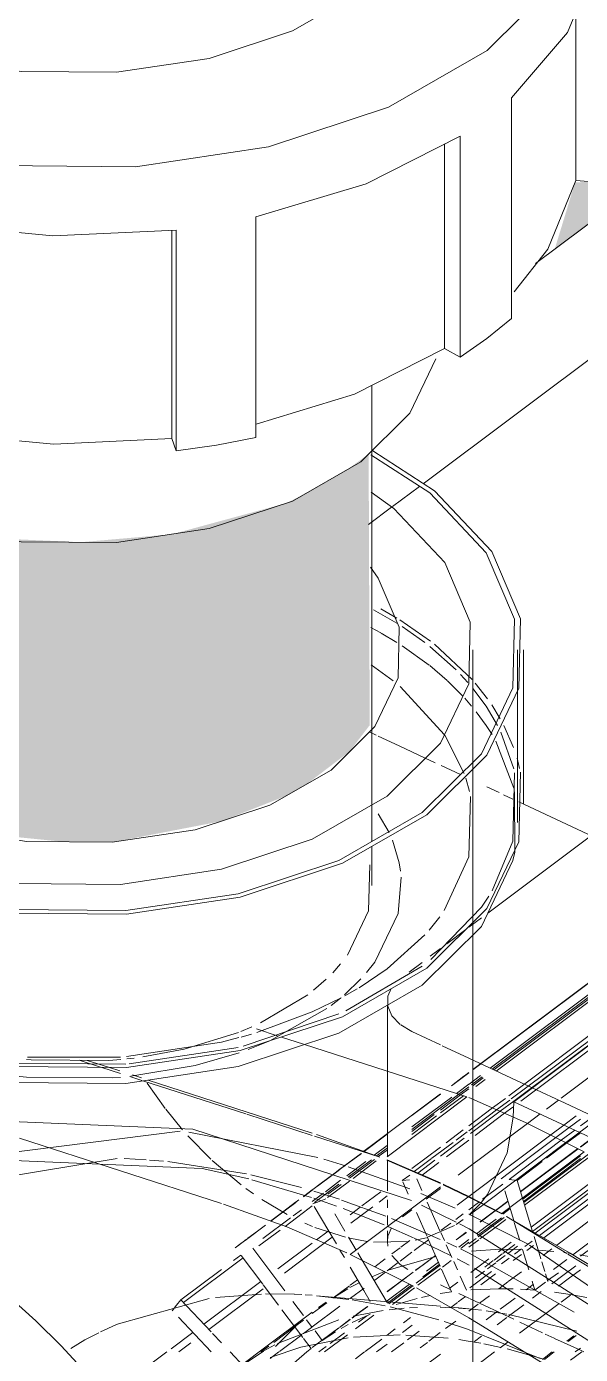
# Model space of a CAD drawing. Header units: metres. Extents: x 147 to 427, y -16 to 162.
# Drawn here: x 407.5908 to 407.6373, y -10.0002 to -9.8887 of the extents above; entities that cross this region are included whole.
import ezdxf

# ---------------------------------------------------------------- set-up
doc = ezdxf.new("R2010")
doc.units = ezdxf.units.M
doc.layers.add('A-FLOR-PATT', color=7, linetype='Continuous', lineweight=9, true_color=0x007f00)
doc.layers.add('P-PIPE', color=7, linetype='Continuous', lineweight=5)
doc.layers.add('P-SANR-FIXT', color=7, linetype='Continuous', lineweight=5)

# ---------------------------------------------------------------- blocks, each defined once
blk = doc.blocks.new('Bomba Jacuzzi1 - 15B-T 1_1_2CV TRIF_220_380V _1 1_2CV_-V294-CAIXA D')
at = {"layer": 'P-SANR-FIXT', "color": 4, "lineweight": 15, "true_color": 0x00ffff}
for p, q in [((177.04138, -9.90864), (177.04992, -9.90224)), ((177.03614, -10.02023), (177.03614, -9.94107)), ((177.03989, -9.95558), (177.03989, -9.94107)), ((177.04039, -9.95397), (177.04039, -9.94107)), ((177.08624, -9.97548), (177.03999, -9.95385)), ((177.03951, -9.98033), (177.03956, -9.97902)), ((177.03956, -9.97902), (177.08624, -10.00086)), ((177.04395, -9.98246), (177.04752, -9.97978)), ((177.03857, -9.98842), (177.04549, -9.98323)), ((177.03857, -9.98842), (177.03579, -9.98698)), ((177.03896, -9.98866), (177.04426, -9.99171)), ((177.04426, -9.99171), (177.09393, -10.02213)), ((177.03645, -9.99757), (177.03579, -9.99716)), ((177.08612, -10.02798), (177.03645, -9.99757))]:
    blk.add_line(p, q, dxfattribs=at)
at = {"layer": 'P-SANR-FIXT', "color": 131, "lineweight": 15, "true_color": 0x80ffff}
for p, q in [((177.03195, -9.92713), (177.04814, -9.915)), ((177.09075, -9.9354), (177.03612, -9.97633)), ((177.02945, -9.94369), (177.02759, -9.94234)), ((177.06464, -9.94276), (177.03738, -9.96319)), ((177.03375, -9.94822), (177.03004, -9.94417)), ((177.03956, -9.97902), (177.08578, -9.94438)), ((177.03214, -9.95018), (177.02995, -9.94915)), ((177.03984, -9.95018), (177.04006, -9.95103)), ((177.0395, -9.95715), (177.03964, -9.9514)), ((177.03964, -9.95301), (177.03965, -9.95806)), ((177.03776, -9.96131), (177.0395, -9.95715)), ((177.02547, -9.97139), (177.03187, -9.96764)), ((177.01684, -9.97436), (177.02489, -9.97165)), ((177.00726, -9.97585), (177.01641, -9.97446)), ((177.022, -9.97422), (177.03563, -9.97862)), ((176.9974, -9.9758), (177.00698, -9.97587)), ((177.03579, -9.97537), (177.0411, -9.97786)), ((177.00886, -9.9772), (177.02265, -9.98166)), ((177.03537, -9.97689), (177.03433, -9.97768)), ((177.02893, -9.98364), (177.03563, -9.97862)), ((177.04387, -9.97915), (177.08779, -9.9997)), ((177.039, -9.98332), (177.03951, -9.98033)), ((177.02301, -9.98177), (177.02831, -9.98368)), ((177.04402, -9.98249), (177.04516, -9.98164)), ((177.01502, -9.98757), (176.99805, -9.98208)), ((177.03703, -9.98765), (177.04395, -9.98246)), ((177.0334, -9.98584), (177.02893, -9.98389)), ((177.03984, -9.98563), (177.04196, -9.98404)), ((177.02583, -9.99185), (177.0334, -9.98617)), ((177.03579, -9.98698), (177.03364, -9.98595)), ((177.03984, -9.98563), (177.03917, -9.98555)), ((177.04115, -9.98992), (177.03984, -9.98563)), ((177.03579, -9.98703), (177.03857, -9.98845)), ((177.03881, -9.98652), (177.03957, -9.98901)), ((177.04402, -9.99176), (177.03896, -9.98866)), ((177.03115, -9.99452), (177.02583, -9.99185)), ((177.0937, -10.02221), (177.04412, -9.99182)), ((177.04511, -9.99188), (177.04648, -9.99212)), ((177.0334, -9.9962), (177.02301, -9.99531)), ((177.03579, -9.99716), (177.0314, -9.99465))]:
    blk.add_line(p, q, dxfattribs=at)
at = {"layer": 'P-SANR-FIXT', "color": 7, "lineweight": 15, "true_color": 0xdfffff}
for p, q in [((177.02939, -9.92905), (177.03164, -9.92737)), ((177.02841, -9.93764), (177.02976, -9.93842)), ((177.03, -9.93857), (177.03257, -9.94034)), ((177.03291, -9.94061), (177.03607, -9.94358)), ((177.03545, -9.94514), (177.03603, -9.94581)), ((177.03683, -9.97581), (177.07469, -9.94743)), ((177.03758, -9.97621), (177.0755, -9.9478)), ((177.03874, -9.94743), (177.03955, -9.94929)), ((177.04016, -9.97897), (177.07937, -9.94959)), ((177.03585, -9.95297), (177.03554, -9.95186)), ((177.02534, -9.97005), (177.02673, -9.9687)), ((177.02422, -9.97095), (177.02501, -9.97033)), ((177.01908, -9.97391), (177.02388, -9.9712)), ((177.02895, -9.97093), (177.02895, -9.97646)), ((177.01726, -9.97465), (177.01907, -9.97392)), ((177.00562, -9.97615), (177.00648, -9.97643)), ((177.03612, -9.97633), (177.03678, -9.97584)), ((177.00833, -9.97723), (177.00732, -9.97691)), ((177.00878, -9.97746), (177.01029, -9.97959)), ((177.03433, -9.97769), (177.03579, -9.9766)), ((177.03582, -9.97754), (177.03676, -9.97683)), ((177.03495, -9.9784), (177.03579, -9.97778)), ((177.01034, -9.97966), (177.01175, -9.98138)), ((177.03579, -9.98146), (177.03813, -9.9797)), ((177.03633, -9.98185), (177.0388, -9.97999)), ((177.04422, -9.9812), (177.04516, -9.9805)), ((177.02699, -9.98319), (177.02893, -9.98174)), ((177.02804, -9.98358), (177.02893, -9.98292)), ((177.04098, -9.98363), (177.04311, -9.98204)), ((177.02363, -9.98386), (177.02543, -9.98441)), ((177.02675, -9.98336), (177.02497, -9.98469)), ((177.03121, -9.98489), (177.03267, -9.9838)), ((177.03188, -9.98518), (177.03326, -9.98414)), ((177.02496, -9.9847), (177.02432, -9.98518)), ((177.02567, -9.98448), (177.03085, -9.98634)), ((177.04173, -9.99026), (177.04858, -9.98513)), ((177.02258, -9.98706), (177.01758, -9.98557)), ((177.02467, -9.98779), (177.02278, -9.98712)), ((177.03177, -9.98672), (177.03464, -9.98795)), ((177.02867, -9.98935), (177.02523, -9.98799)), ((177.03115, -9.99044), (177.029, -9.98949)), ((177.04516, -9.99199), (177.04781, -9.99001)), ((177.03583, -9.99174), (177.04465, -9.9967)), ((177.03841, -9.99141), (177.04028, -9.99142)), ((177.0403, -9.99143), (177.04083, -9.99315)), ((177.04162, -9.99148), (177.04294, -9.9916)), ((177.03581, -9.99274), (177.03482, -9.99222)), ((177.04217, -9.99328), (177.04193, -9.99248)), ((177.03579, -9.99641), (177.03496, -9.99634)), ((177.01819, -10.00004), (177.01337, -10.00365))]:
    blk.add_line(p, q, dxfattribs=at)
at = {"layer": 'P-SANR-FIXT', "color": 7, "lineweight": 15, "true_color": 0xefffff}
for p, q in [((177.02738, -9.93056), (177.02931, -9.92911)), ((177.03553, -9.96457), (177.03395, -9.96576)), ((177.0334, -9.96617), (177.03254, -9.96681)), ((177.03187, -9.96732), (177.03078, -9.96814)), ((177.01795, -9.97291), (177.01978, -9.97351)), ((177.00375, -9.97555), (177.00562, -9.97615)), ((177.00654, -9.97666), (177.00496, -9.97615)), ((177.02895, -9.97646), (177.02895, -9.98363)), ((177.03433, -9.97768), (177.03579, -9.97658)), ((177.03101, -9.98019), (177.0334, -9.97839)), ((177.03101, -9.98136), (177.03495, -9.9784)), ((177.0334, -9.97997), (177.03534, -9.97852)), ((177.03475, -9.97833), (177.03579, -9.97756)), ((177.03101, -9.98177), (177.03308, -9.98021)), ((177.04072, -9.98084), (177.04177, -9.98005)), ((176.9903, -9.98417), (177.01154, -9.98151)), ((177.01229, -9.98159), (177.0231, -9.98371)), ((177.02698, -9.98318), (177.02893, -9.98173)), ((177.03472, -9.98226), (177.03566, -9.98156)), ((177.02784, -9.98351), (177.02893, -9.9827)), ((177.0327, -9.98377), (177.03448, -9.98244)), ((177.03391, -9.98365), (177.03579, -9.98225)), ((177.04516, -9.98283), (177.04614, -9.9821)), ((176.98937, -9.98658), (177.00626, -9.98379)), ((177.00684, -9.9838), (177.00871, -9.9839)), ((177.00899, -9.98392), (177.01015, -9.98402)), ((177.01052, -9.98405), (177.01711, -9.98509)), ((177.02501, -9.98467), (177.02677, -9.98336)), ((177.02566, -9.98536), (177.02763, -9.98389)), ((177.02607, -9.98547), (177.02802, -9.984)), ((177.04048, -9.98772), (177.04603, -9.98356)), ((177.0175, -9.98517), (177.02173, -9.98623)), ((177.02434, -9.98518), (177.02496, -9.98472)), ((177.03019, -9.98565), (177.03083, -9.98518)), ((177.04114, -9.98991), (177.048, -9.98477)), ((177.04137, -9.99005), (177.04823, -9.98491)), ((177.03081, -9.98558), (177.03019, -9.98565)), ((177.03024, -9.98576), (177.0307, -9.98679)), ((177.03186, -9.98647), (177.03144, -9.98551)), ((177.02279, -9.98654), (177.02493, -9.98722)), ((177.0251, -9.98728), (177.02883, -9.98864)), ((177.03805, -9.98816), (177.03907, -9.98739)), ((177.0293, -9.98882), (177.03339, -9.99058)), ((177.03474, -9.98933), (177.03533, -9.98892)), ((177.03775, -9.98977), (177.03889, -9.98892)), ((177.04453, -9.99188), (177.04772, -9.98948)), ((177.03394, -9.99084), (177.03479, -9.99124)), ((177.04049, -9.99119), (177.0411, -9.99073)), ((177.0351, -9.99139), (177.03583, -9.99174)), ((177.03603, -9.99156), (177.03841, -9.99141)), ((177.03964, -9.99183), (177.04023, -9.99138)), ((177.04242, -9.99411), (177.04223, -9.99349)), ((177.04413, -9.99391), (177.04516, -9.99313)), ((177.04571, -9.99547), (177.04429, -9.99521)), ((177.03686, -9.99653), (177.03578, -9.99642)), ((177.02265, -9.9967), (177.01819, -10.00004)), ((177.03567, -9.99811), (177.04178, -10.0006)), ((177.03681, -9.9993), (177.03575, -9.99912)), ((177.03848, -9.99966), (177.03706, -9.99935)), ((177.04208, -10.00065), (177.03901, -9.99978)), ((177.03795, -10.00004), (177.03604, -10.00148))]:
    blk.add_line(p, q, dxfattribs=at)
at = {"layer": 'P-SANR-FIXT', "color": 254, "lineweight": 15, "true_color": 0xbfffff}
for p, q in [((177.02975, -9.93885), (177.0278, -9.93771)), ((177.02756, -9.93919), (177.02841, -9.93966)), ((177.0321, -9.94047), (177.03019, -9.93913)), ((177.02843, -9.93967), (177.02975, -9.94046)), ((177.03019, -9.94074), (177.03246, -9.94236)), ((177.03472, -9.94276), (177.03251, -9.94079)), ((177.03251, -9.9424), (177.03398, -9.94366)), ((177.03401, -9.94369), (177.03528, -9.94496)), ((177.03572, -9.94383), (177.03508, -9.94314)), ((177.03633, -9.94389), (177.03736, -9.94519)), ((177.03772, -9.94571), (177.03843, -9.94687)), ((177.02802, -9.94825), (177.02743, -9.94797)), ((177.02995, -9.94915), (177.02819, -9.94833)), ((177.0354, -9.95145), (177.03377, -9.94825)), ((177.03683, -9.97582), (177.07471, -9.94744)), ((177.03776, -9.9763), (177.07568, -9.94789)), ((177.0381, -9.97645), (177.07602, -9.94804)), ((177.03957, -9.95107), (177.03849, -9.948)), ((177.03806, -9.94876), (177.03957, -9.95268)), ((177.03936, -9.97879), (177.07872, -9.94929)), ((177.03297, -9.95056), (177.03214, -9.95018)), ((177.03508, -9.95155), (177.03347, -9.95079)), ((177.03833, -9.95307), (177.03731, -9.95259)), ((177.03579, -9.95845), (177.03594, -9.9534)), ((177.0395, -9.95362), (177.0387, -9.95324)), ((177.0291, -9.95643), (177.02819, -9.95484)), ((177.03373, -9.96297), (177.03579, -9.95845)), ((177.03245, -9.96462), (177.03336, -9.96349)), ((177.03685, -9.96359), (177.03579, -9.96438)), ((177.02893, -9.96787), (177.03209, -9.96502)), ((177.02657, -9.96946), (177.02893, -9.96787)), ((177.02538, -9.97014), (177.02641, -9.96955)), ((177.02265, -9.97148), (177.02507, -9.97031)), ((177.018, -9.9732), (177.02265, -9.97148)), ((177.03007, -9.97257), (177.03101, -9.97314)), ((177.01667, -9.97359), (177.01753, -9.97334)), ((177.02005, -9.97359), (177.02191, -9.97419)), ((177.03101, -9.97314), (177.0334, -9.97426)), ((177.03355, -9.97432), (177.03579, -9.97537)), ((176.99872, -9.97527), (177.00654, -9.97528)), ((177.03613, -9.97634), (177.0368, -9.97584)), ((177.00755, -9.97678), (177.00831, -9.97702)), ((177.01707, -9.98005), (177.00843, -9.97726)), ((177.03601, -9.97761), (177.0369, -9.97694)), ((177.03637, -9.97775), (177.03717, -9.97715)), ((177.0334, -9.97837), (177.02696, -9.9832)), ((177.0411, -9.97786), (177.04387, -9.97915)), ((177.03813, -9.9797), (177.03923, -9.97889)), ((177.0388, -9.97999), (177.0395, -9.97947)), ((177.02265, -9.98185), (177.01716, -9.98008)), ((177.02831, -9.98368), (177.02283, -9.98191)), ((177.04311, -9.98204), (177.04422, -9.9812)), ((177.04232, -9.98377), (177.04402, -9.98249)), ((177.02892, -9.98393), (177.0334, -9.98589)), ((177.0385, -9.98549), (177.04098, -9.98363)), ((177.03364, -9.986), (177.03579, -9.98703)), ((177.03181, -9.98772), (177.03472, -9.98914)), ((177.03579, -9.98848), (177.04072, -9.99097)), ((177.03584, -9.9885), (177.03675, -9.98759)), ((177.03584, -9.98853), (177.03699, -9.98768)), ((177.035, -9.98928), (177.03581, -9.9897)), ((177.03961, -9.98916), (177.04007, -9.99067)), ((177.04185, -9.99223), (177.04127, -9.99033)), ((177.04378, -9.99169), (177.04439, -9.99177)), ((177.03493, -9.99633), (177.0342, -9.99627))]:
    blk.add_line(p, q, dxfattribs=at)
at = {"layer": 'P-SANR-FIXT', "color": 7, "lineweight": 15, "true_color": 0xfbffff}
for p, q in [((177.03789, -9.97636), (177.07581, -9.94795)), ((177.03615, -9.97767), (177.037, -9.97702)), ((177.03579, -9.98104), (177.03778, -9.97955)), ((177.04516, -9.98281), (177.04612, -9.98209)), ((177.04032, -9.9872), (177.04516, -9.98358)), ((177.02308, -9.98612), (177.02429, -9.98522)), ((177.03489, -9.9852), (177.03579, -9.98453)), ((177.02283, -9.98748), (177.02489, -9.98594)), ((177.02393, -9.98707), (177.02576, -9.9857)), ((177.02028, -9.98822), (177.02126, -9.98749)), ((177.02191, -9.987), (177.02265, -9.98644)), ((177.03803, -9.98815), (177.03907, -9.98737)), ((177.01915, -9.98905), (177.02026, -9.98821)), ((177.0228, -9.98781), (177.02403, -9.98989)), ((177.02539, -9.9899), (177.02453, -9.98845)), ((177.03139, -9.98834), (177.03226, -9.99029)), ((177.03337, -9.98986), (177.03264, -9.98821)), ((177.04317, -9.99108), (177.04747, -9.98786)), ((177.0185, -9.99051), (177.02083, -9.98877)), ((177.03653, -9.99027), (177.03745, -9.98958)), ((177.03659, -9.99037), (177.03756, -9.98965)), ((177.03729, -9.98948), (177.03809, -9.98888)), ((177.01711, -9.99058), (177.01805, -9.98988)), ((177.02898, -9.99114), (177.02895, -9.99077)), ((177.03579, -9.99124), (177.03662, -9.99062)), ((177.03828, -9.99162), (177.03935, -9.99081)), ((177.04065, -9.99153), (177.04123, -9.99109)), ((177.01183, -9.99589), (177.01683, -9.99214)), ((177.0335, -9.99309), (177.03435, -9.995)), ((177.03855, -9.99265), (177.03919, -9.99216)), ((177.04289, -9.99311), (177.04401, -9.99226)), ((177.01355, -9.99771), (177.01832, -9.99413)), ((177.02764, -9.99373), (177.0287, -9.99329)), ((177.03559, -9.99486), (177.03507, -9.99368)), ((177.04134, -9.99485), (177.04224, -9.99417)), ((177.04277, -9.99431), (177.04368, -9.99362)), ((177.02698, -9.99488), (177.02752, -9.99579)), ((177.02893, -9.99589), (177.02811, -9.9945)), ((177.03255, -9.9953), (177.03181, -9.99546)), ((177.03435, -9.995), (177.03339, -9.99514)), ((177.03145, -9.99554), (177.02968, -9.99605)), ((177.03147, -9.9963), (177.0308, -9.99633)), ((177.03957, -9.99729), (177.03585, -9.99555)), ((177.02488, -9.99733), (177.01972, -9.99933)), ((177.02265, -9.99797), (177.02217, -9.99733)), ((177.02494, -9.99798), (177.02583, -9.99732)), ((177.02599, -9.99719), (177.02671, -9.99665)), ((177.02752, -9.99685), (177.02601, -9.99756)), ((177.02859, -9.99656), (177.02608, -9.99702)), ((177.02653, -9.99754), (177.02723, -9.99701)), ((177.03724, -9.99734), (177.03818, -9.99664)), ((177.03816, -9.99776), (177.03899, -9.99714)), ((177.04198, -9.99842), (177.04009, -9.99753)), ((177.01957, -9.99958), (177.02126, -9.99788)), ((177.02125, -9.99802), (177.02185, -9.99882)), ((177.02348, -9.99907), (177.02288, -9.99827)), ((177.02348, -9.99907), (177.02484, -9.99805)), ((177.0246, -9.99835), (177.02348, -9.99907)), ((177.02567, -9.99774), (177.02506, -9.99808)), ((177.04295, -9.99887), (177.04221, -9.99853)), ((177.01144, -10.00004), (177.01245, -9.99928)), ((177.01949, -9.99945), (177.01858, -9.99995)), ((177.02191, -9.9989), (177.02255, -9.99975)), ((177.0391, -9.99919), (177.03843, -9.99969)), ((177.01855, -9.99997), (177.01633, -10.00144)), ((177.02219, -10.00003), (177.02069, -10.00133))]:
    blk.add_line(p, q, dxfattribs=at)
at = {"layer": 'P-SANR-FIXT', "color": 7, "lineweight": 15, "true_color": 0xf7ffff}
for p, q in [((177.03914, -9.97853), (177.07837, -9.94913)), ((177.04355, -9.97872), (177.06464, -9.96291)), ((177.00485, -9.97611), (177.00308, -9.97554)), ((177.03101, -9.98017), (177.0334, -9.97837)), ((177.03101, -9.98114), (177.03436, -9.97863)), ((177.03778, -9.97955), (177.03886, -9.97874)), ((177.04232, -9.97964), (177.04331, -9.97889)), ((177.03579, -9.98453), (177.04072, -9.98084)), ((177.0122, -9.98188), (177.01414, -9.98386)), ((177.04014, -9.98659), (177.04497, -9.98297)), ((177.01425, -9.98396), (177.01668, -9.98601)), ((177.02497, -9.98469), (177.02675, -9.98336)), ((177.02554, -9.98524), (177.02715, -9.98403)), ((177.02895, -9.98396), (177.02895, -9.9865)), ((177.04038, -9.98739), (177.04516, -9.9838)), ((177.04041, -9.9875), (177.04584, -9.98344)), ((177.02427, -9.98521), (177.02191, -9.98698)), ((177.02432, -9.98518), (177.02496, -9.9847)), ((177.04104, -9.98955), (177.04768, -9.98457)), ((177.01707, -9.98631), (177.01771, -9.98677)), ((177.04208, -9.99046), (177.04892, -9.98533)), ((177.01841, -9.98724), (177.02055, -9.9885)), ((177.02152, -9.98727), (177.01915, -9.98905)), ((177.03264, -9.98821), (177.0323, -9.98747)), ((177.01917, -9.98906), (177.02028, -9.98822)), ((177.03675, -9.98913), (177.03801, -9.98819)), ((177.03864, -9.98846), (177.03926, -9.988)), ((177.01712, -9.99059), (177.01871, -9.9894)), ((177.02201, -9.98922), (177.02266, -9.9895)), ((177.02287, -9.98958), (177.02545, -9.99041)), ((177.03232, -9.99041), (177.0346, -9.98941)), ((177.03745, -9.98958), (177.03853, -9.98877)), ((177.03756, -9.98965), (177.03877, -9.98874)), ((177.0171, -9.99058), (177.01636, -9.99114)), ((177.01805, -9.98988), (177.01723, -9.99049)), ((177.02403, -9.98989), (177.02467, -9.99096)), ((177.02632, -9.99148), (177.02568, -9.9904)), ((177.02579, -9.99049), (177.02726, -9.99075)), ((177.0278, -9.99081), (177.03071, -9.99076)), ((177.0313, -9.99066), (177.03223, -9.99044)), ((177.03229, -9.99036), (177.03339, -9.99284)), ((177.03374, -9.99069), (177.03343, -9.99)), ((177.03671, -9.99055), (177.03775, -9.98977)), ((177.01604, -9.99235), (177.01665, -9.9919)), ((177.01668, -9.99195), (177.01849, -9.99435)), ((177.02034, -9.9949), (177.01766, -9.99133)), ((177.02497, -9.99148), (177.02535, -9.99211)), ((177.02811, -9.9945), (177.02646, -9.99172)), ((177.03437, -9.99211), (177.0339, -9.99105)), ((177.03864, -9.99178), (177.03967, -9.99102)), ((177.03904, -9.9918), (177.03989, -9.99116)), ((177.02583, -9.99292), (177.02698, -9.99488)), ((177.02902, -9.99317), (177.03301, -9.99202)), ((177.03483, -9.99313), (177.03452, -9.99245)), ((177.04368, -9.99362), (177.04478, -9.9928)), ((177.01162, -9.99567), (177.01502, -9.99312)), ((177.0258, -9.99463), (177.02659, -9.99423)), ((177.03587, -9.99465), (177.0377, -9.99328)), ((177.04111, -9.99408), (177.04134, -9.99485)), ((177.0424, -9.99405), (177.04331, -9.99338)), ((177.04331, -9.99452), (177.04413, -9.99391)), ((177.01451, -9.99547), (177.01837, -9.99517)), ((177.01853, -9.9944), (177.01982, -9.99612)), ((177.01873, -9.99516), (177.02112, -9.99519)), ((177.02115, -9.99519), (177.02178, -9.99522)), ((177.02204, -9.99524), (177.02265, -9.99528)), ((177.02301, -9.99531), (177.02573, -9.99563)), ((177.02439, -9.99548), (177.02564, -9.99473)), ((177.03839, -9.99473), (177.03597, -9.99483)), ((177.03953, -9.99475), (177.03842, -9.99473)), ((177.04134, -9.99485), (177.04013, -9.99477)), ((177.04429, -9.99521), (177.04299, -9.99502)), ((177.04433, -9.99526), (177.04354, -9.99586)), ((177.00619, -9.99773), (177.014, -9.99554)), ((177.01415, -9.99834), (177.01162, -9.99567)), ((177.02191, -9.99698), (177.02102, -9.9958)), ((177.02318, -9.99631), (177.02382, -9.99586)), ((177.026, -9.99567), (177.02878, -9.99617)), ((177.0292, -9.99626), (177.03326, -9.99733)), ((177.03435, -9.99632), (177.03338, -9.99628)), ((177.03569, -9.99641), (177.03492, -9.99635)), ((177.04339, -9.99597), (177.04006, -9.99847)), ((177.0114, -9.99712), (177.01415, -10.00004)), ((177.0201, -9.99649), (177.02125, -9.99802)), ((177.03372, -9.99747), (177.03567, -9.99811)), ((177.03899, -9.99685), (177.03725, -9.99658)), ((177.04486, -9.99828), (177.03915, -9.99688)), ((177.00485, -9.99835), (177.00616, -9.99775)), ((177.01079, -9.99978), (177.01261, -9.99841)), ((177.01502, -9.99927), (177.01428, -9.99849)), ((177.03004, -9.99861), (177.0261, -9.99879)), ((177.03405, -9.99888), (177.0305, -9.99862)), ((177.02169, -9.99963), (177.0191, -10.00049)), ((177.02566, -9.99884), (177.02169, -9.99963)), ((177.03575, -9.99912), (177.03496, -9.999)), ((177.00854, -10.00146), (177.01043, -10.00004)), ((177.01691, -10.00127), (177.01575, -10.00004))]:
    blk.add_line(p, q, dxfattribs=at)
at = {"layer": 'P-SANR-FIXT', "color": 7, "lineweight": 15, "true_color": 0xfeffff}
for p, q in [((177.03956, -9.97898), (177.079, -9.94942)), ((177.0334, -9.97972), (177.0351, -9.97845)), ((177.03842, -9.97983), (177.03956, -9.97898)), ((177.03101, -9.98152), (177.03289, -9.98011)), ((177.03592, -9.9817), (177.03842, -9.97983)), ((177.04377, -9.98099), (177.04482, -9.9802)), ((177.04516, -9.98106), (177.04597, -9.98046)), ((177.03579, -9.98697), (177.04267, -9.98181)), ((177.04356, -9.98226), (177.04469, -9.98142)), ((177.0334, -9.98359), (177.03541, -9.98208)), ((177.03917, -9.98555), (177.04356, -9.98226)), ((177.02576, -9.98545), (177.02786, -9.98387)), ((177.0315, -9.98502), (177.03294, -9.98393)), ((177.02395, -9.9868), (177.02506, -9.98597)), ((177.03695, -9.98721), (177.03864, -9.98595)), ((177.0268, -9.98778), (177.0284, -9.98658)), ((177.02825, -9.98745), (177.02893, -9.98694)), ((177.03481, -9.9877), (177.03571, -9.98703)), ((177.03579, -9.98809), (177.0366, -9.98748)), ((177.02132, -9.98877), (177.02191, -9.98833)), ((177.02191, -9.98833), (177.02265, -9.98777)), ((177.02583, -9.98851), (177.02668, -9.98787)), ((177.02588, -9.98922), (177.02772, -9.98785)), ((177.03022, -9.9887), (177.03101, -9.98811)), ((177.03469, -9.98891), (177.03531, -9.98844)), ((177.03348, -9.98981), (177.03429, -9.98921)), ((177.0203, -9.99341), (177.02433, -9.99039)), ((177.03009, -9.99124), (177.03085, -9.99067)), ((177.03121, -9.99151), (177.0324, -9.99062)), ((177.03474, -9.99061), (177.03558, -9.98999)), ((177.03474, -9.99063), (177.03559, -9.99)), ((177.03495, -9.99123), (177.03579, -9.9906)), ((177.03514, -9.99131), (177.03579, -9.99083)), ((177.02934, -9.9918), (177.03002, -9.99129)), ((177.03003, -9.9924), (177.03101, -9.99167)), ((177.03195, -9.99271), (177.03299, -9.99193)), ((177.02789, -9.99288), (177.02877, -9.99223)), ((177.02893, -9.99323), (177.02987, -9.99252)), ((177.03131, -9.9932), (177.032, -9.99269)), ((177.03131, -9.99318), (177.03195, -9.99271)), ((177.03193, -9.99372), (177.03329, -9.9927)), ((177.03205, -9.99377), (177.03337, -9.99278)), ((177.03224, -9.99326), (177.03324, -9.99251)), ((177.03227, -9.99388), (177.0334, -9.99303)), ((177.03357, -9.99291), (177.0343, -9.99235)), ((177.03596, -9.99336), (177.03747, -9.99222)), ((177.02583, -9.99443), (177.02644, -9.99397)), ((177.02789, -9.99401), (177.02879, -9.99333)), ((177.02893, -9.99497), (177.03111, -9.99333)), ((177.03422, -9.99466), (177.03486, -9.99418)), ((177.0368, -9.99441), (177.03803, -9.99349)), ((177.0383, -9.99473), (177.03906, -9.99416)), ((177.03911, -9.99413), (177.04021, -9.9933)), ((177.02438, -9.99552), (177.02577, -9.99448)), ((177.02585, -9.99553), (177.027, -9.99467)), ((177.02893, -9.99574), (177.0308, -9.99434)), ((177.03669, -9.99594), (177.03753, -9.99531)), ((177.02265, -9.99681), (177.02386, -9.9959)), ((177.02265, -9.99793), (177.02497, -9.99619)), ((177.02669, -9.99665), (177.02728, -9.99621)), ((177.03427, -9.99631), (177.03485, -9.99587)), ((177.03491, -9.99583), (177.0355, -9.99539)), ((177.03579, -9.99662), (177.03657, -9.99603)), ((177.02127, -9.99785), (177.02191, -9.99737)), ((177.02493, -9.99797), (177.02583, -9.99729)), ((177.02599, -9.99717), (177.02669, -9.99665)), ((177.0303, -9.9976), (177.03089, -9.99715)), ((177.03383, -9.99808), (177.03469, -9.99744)), ((177.01988, -10.00001), (177.02177, -9.99859)), ((177.02191, -9.99849), (177.02257, -9.99799)), ((177.02348, -9.99905), (177.02487, -9.99801)), ((177.03064, -9.99903), (177.03162, -9.9983)), ((177.03243, -9.99913), (177.03339, -9.99841)), ((177.04402, -9.99913), (177.04462, -9.99868)), ((177.04414, -9.99916), (177.04481, -9.99866)), ((177.02929, -10.00004), (177.03033, -9.99926)), ((177.0317, -9.99968), (177.03231, -9.99923)), ((177.04472, -10.00004), (177.04516, -9.99972)), ((177.01911, -10.00058), (177.01983, -10.00004)), ((177.04198, -10.00066), (177.0428, -10.00004)), ((177.04214, -10.00066), (177.04296, -10.00004)), ((177.04434, -10.00074), (177.04527, -10.00004)), ((177.04546, -10.00004), (177.04516, -9.9999))]:
    blk.add_line(p, q, dxfattribs=at)
at = {"layer": 'P-SANR-FIXT', "color": 7, "lineweight": 15, "true_color": 0xfdffff}
for p, q in [((177.0351, -9.97845), (177.03579, -9.97793)), ((177.03388, -9.98248), (177.03533, -9.98139)), ((177.04267, -9.98181), (177.04377, -9.98099)), ((177.02818, -9.98363), (177.02893, -9.98308)), ((177.03101, -9.98463), (177.0334, -9.98283)), ((177.04013, -9.98657), (177.04495, -9.98296)), ((177.02307, -9.98611), (177.02427, -9.98521)), ((177.02375, -9.98658), (177.02503, -9.98562)), ((177.0322, -9.98722), (177.0334, -9.98632)), ((177.02026, -9.98821), (177.02125, -9.98747)), ((177.02191, -9.98698), (177.02265, -9.98642)), ((177.02265, -9.9874), (177.0236, -9.98669)), ((177.02323, -9.98739), (177.02268, -9.9876)), ((177.02378, -9.98718), (177.02323, -9.98739)), ((177.02895, -9.98726), (177.02895, -9.98794)), ((177.02103, -9.98862), (177.02173, -9.98809)), ((177.02895, -9.98857), (177.02895, -9.9894)), ((177.03674, -9.98912), (177.03799, -9.98818)), ((177.02037, -9.98949), (177.02132, -9.98877)), ((177.03643, -9.99012), (177.03729, -9.98948)), ((177.01817, -9.99113), (177.01994, -9.98981)), ((177.023, -9.99062), (177.02399, -9.98988)), ((177.02895, -9.98986), (177.02895, -9.99071)), ((177.03579, -9.99097), (177.03642, -9.9905)), ((177.01974, -9.99307), (177.02265, -9.99089)), ((177.032, -9.99269), (177.03299, -9.99195)), ((177.03791, -9.99233), (177.0386, -9.99181)), ((177.03813, -9.99248), (177.03884, -9.99195)), ((177.03953, -9.99237), (177.04022, -9.99185)), ((177.04204, -9.99193), (177.04277, -9.99139)), ((177.03714, -9.99291), (177.03785, -9.99237)), ((177.03736, -9.99306), (177.03805, -9.99254)), ((177.02893, -9.99499), (177.03113, -9.99334)), ((177.03138, -9.99427), (177.03205, -9.99377)), ((177.03152, -9.99444), (177.03227, -9.99388)), ((177.03634, -9.99382), (177.03711, -9.99324)), ((177.01397, -9.99815), (177.01853, -9.99473)), ((177.02896, -9.99594), (177.03098, -9.99443)), ((177.02907, -9.996), (177.03109, -9.99449)), ((177.02939, -9.99604), (177.03124, -9.99465)), ((177.03428, -9.99482), (177.0334, -9.99441)), ((177.03579, -9.99552), (177.03496, -9.99513)), ((177.0406, -9.99482), (177.04123, -9.99435)), ((177.04115, -9.99552), (177.04188, -9.99497)), ((177.02671, -9.99665), (177.0273, -9.99621)), ((177.03037, -9.99637), (177.02909, -9.99649)), ((177.03843, -9.99644), (177.03968, -9.99551)), ((177.03909, -9.99706), (177.04041, -9.99607)), ((177.02627, -9.9981), (177.02782, -9.99694)), ((177.01941, -9.99924), (177.02127, -9.99785)), ((177.02368, -10.00004), (177.0256, -9.9986)), ((177.02414, -9.99933), (177.02535, -9.99842)), ((177.02893, -9.99863), (177.02962, -9.9981)), ((177.03022, -9.99841), (177.03104, -9.99779)), ((177.01834, -10.00004), (177.01901, -9.99954)), ((177.02255, -9.99975), (177.02219, -10.00003)), ((177.02265, -9.99967), (177.02347, -9.99906)), ((177.02319, -10.00004), (177.02382, -9.99957)), ((177.02709, -10), (177.02848, -9.99896)), ((177.02804, -10.00004), (177.02893, -9.99938)), ((177.03628, -9.99917), (177.03687, -9.99872)), ((177.04516, -9.9999), (177.043, -9.9989)), ((177.02628, -10.00061), (177.02703, -10.00004)), ((177.03209, -10.0012), (177.0334, -10.00021))]:
    blk.add_line(p, q, dxfattribs=at)
at = {"layer": 'P-SANR-FIXT', "color": 4, "lineweight": 15, "true_color": 0x00ffff}
for points in [[(176.97924, -9.95861, 0), (176.9877, -9.9616, 0), (176.99718, -9.96319, 0), (177.00704, -9.96327, 0), (177.01659, -9.96184, 0), (177.02519, -9.95899, 0), (177.03226, -9.95493, 0), (177.03731, -9.94992, 0), (177.03999, -9.9443, 0), (177.04013, -9.93847, 0), (177.03772, -9.93281, 0), (177.03291, -9.92772, 0), (177.02773, -9.92438, 0)], [(177.02756, -9.92469, 0), (177.03251, -9.9279, 0), (177.03725, -9.93292, 0), (177.03964, -9.9385, 0), (177.0395, -9.94426, 0), (177.03685, -9.9498, 0), (177.03187, -9.95474, 0), (177.02489, -9.95876, 0), (177.01641, -9.96156, 0), (177.00698, -9.96297, 0), (176.99725, -9.96289, 0), (176.9879, -9.96132, 0), (176.97955, -9.95838, 0)], [(176.97955, -9.95838, 0), (176.9879, -9.96132, 0), (176.99725, -9.96289, 0), (177.00698, -9.96297, 0), (177.01641, -9.96156, 0), (177.02489, -9.95876, 0), (177.03187, -9.95474, 0), (177.03685, -9.9498, 0), (177.0395, -9.94426, 0), (177.03964, -9.9385, 0), (177.03725, -9.93292, 0), (177.03251, -9.9279, 0), (177.02756, -9.92469, 0)], [(176.98187, -9.95663, 0), (176.98938, -9.95929, 0), (176.9978, -9.9607, 0), (177.00654, -9.96077, 0), (177.01502, -9.9595, 0), (177.02265, -9.95698, 0), (177.02893, -9.95337, 0), (177.0334, -9.94892, 0), (177.03579, -9.94394, 0), (177.03591, -9.93876, 0), (177.03377, -9.93374, 0), (177.0295, -9.92922, 0), (177.02759, -9.92784, 0)], [(177.02759, -9.92784, 0), (177.0295, -9.92922, 0), (177.03377, -9.93374, 0), (177.03591, -9.93876, 0), (177.03579, -9.94394, 0), (177.0334, -9.94892, 0), (177.02893, -9.95337, 0), (177.02265, -9.95698, 0), (177.01502, -9.9595, 0), (177.00654, -9.96077, 0), (176.9978, -9.9607, 0), (176.98938, -9.95929, 0), (176.98187, -9.95663, 0)], [(177.02753, -9.93415, 0), (177.02819, -9.93506, 0), (177.02995, -9.93918, 0), (177.02985, -9.94343, 0), (177.02789, -9.94751, 0), (177.02422, -9.95117, 0), (177.01907, -9.95413, 0), (177.0128, -9.9562, 0), (177.00584, -9.95724, 0), (176.99866, -9.95718, 0), (176.99176, -9.95602, 0), (176.98559, -9.95385, 0)], [(177.04013, -9.95136, 0), (177.03999, -9.9572, 0), (177.03731, -9.96281, 0), (177.03226, -9.96782, 0), (177.02519, -9.97189, 0), (177.01659, -9.97473, 0), (177.00704, -9.97616, 0), (176.99718, -9.97608, 0), (176.9877, -9.97449, 0), (176.97924, -9.9715, 0)], [(177.03965, -9.95806, 0), (177.0395, -9.95877, 0), (177.03685, -9.96431, 0), (177.03187, -9.96925, 0), (177.02489, -9.97326, 0), (177.01641, -9.97607, 0), (177.00698, -9.97748, 0), (176.99725, -9.9774, 0), (176.9879, -9.97583, 0), (176.97955, -9.97288, 0)], [(177.03579, -9.97868, 0), (177.04056, -9.98076, 0), (177.04549, -9.98323, 0)], [(177.01584, -10.03175, 0), (177.01574, -10.02907, 0), (177.01547, -10.02641, 0), (177.01502, -10.02376, 0), (177.0144, -10.02113, 0), (177.0136, -10.01854, 0), (177.01263, -10.01598, 0), (177.0115, -10.01347, 0), (177.01021, -10.01101, 0), (177.00877, -10.00859, 0), (177.00718, -10.00624, 0), (177.00544, -10.00394, 0), (177.00357, -10.0017, 0), (177.00156, -9.99952, 0), (176.99942, -9.99741, 0), (176.99715, -9.99536, 0), (176.99477, -9.99339, 0), (176.99226, -9.99148, 0), (176.98965, -9.98964, 0), (176.98692, -9.98788, 0), (176.9841, -9.98618, 0), (176.98117, -9.98457, 0), (176.97814, -9.98303, 0), (176.97646, -9.98222, 0)]]:
    blk.add_polyline3d(points, dxfattribs=at)
at = {"layer": 'P-SANR-FIXT', "color": 131, "lineweight": 15, "true_color": 0x80ffff}
for points in [[(177.03821, -9.94743, 0), (177.03725, -9.94582, 0), (177.03614, -9.94433, 0)], [(177.03642, -9.94628, 0), (177.03725, -9.94743, 0), (177.03774, -9.9482, 0)], [(177.03259, -9.96707, 0), (177.03685, -9.96269, 0), (177.03748, -9.96177, 0)], [(177.03678, -9.98756, 0), (177.03736, -9.98682, 0), (177.039, -9.98332, 0)], [(177.02554, -9.99171, 0), (177.0205, -9.98954, 0), (177.0152, -9.98763, 0)], [(177.03581, -9.9897, 0), (177.051, -9.99929, 0), (177.06889, -10.01526, 0), (177.08424, -10.03455, 0), (177.09603, -10.05583, 0), (177.10343, -10.07767, 0), (177.1059, -10.09569, 0)]]:
    blk.add_polyline3d(points, dxfattribs=at)
at = {"layer": 'P-SANR-FIXT', "color": 7, "lineweight": 15, "true_color": 0xdfffff}
for points in [[(177.03006, -9.95965, 0), (177.02995, -9.95896, 0), (177.02937, -9.95705, 0)], [(177.0272, -9.96818, 0), (177.02789, -9.9673, 0), (177.02985, -9.96321, 0), (177.03011, -9.96018, 0)], [(177.02928, -9.96951, 0), (177.029, -9.97016, 0), (177.02898, -9.97099, 0)], [(177.01733, -9.98551, 0), (177.01339, -9.98462, 0), (176.99621, -9.9839, 0), (176.98493, -9.98692, 0)], [(177.03424, -9.99193, 0), (177.03181, -9.99075, 0), (177.0312, -9.99047, 0)]]:
    blk.add_polyline3d(points, dxfattribs=at)
at = {"layer": 'P-SANR-FIXT', "color": 254, "lineweight": 15, "true_color": 0xbfffff}
for points in [[(177.02898, -9.97099, 0), (177.02933, -9.9718, 0), (177.03002, -9.97254, 0)], [(177.00704, -9.97524, 0), (177.01502, -9.97401, 0), (177.01648, -9.97364, 0)], [(177.00741, -9.97689, 0), (177.0128, -9.97599, 0), (177.01652, -9.97491, 0)], [(176.99778, -9.97688, 0), (176.99866, -9.97697, 0), (177.00584, -9.97703, 0), (177.00655, -9.97698, 0)], [(176.9809, -9.98469, 0), (176.99474, -9.98058, 0), (177.01262, -9.98133, 0), (177.03097, -9.98733, 0)], [(177.04089, -9.99107, 0), (177.05984, -10.00411, 0), (177.08108, -10.02664, 0), (177.09685, -10.05331, 0), (177.10524, -10.0809, 0), (177.10609, -10.08821, 0)], [(177.06694, -10.0167, 0), (177.05024, -10.00186, 0), (177.03628, -9.99299, 0)]]:
    blk.add_polyline3d(points, dxfattribs=at)
at = {"layer": 'P-SANR-FIXT', "color": 7, "lineweight": 15, "true_color": 0xfeffff}
blk.add_polyline3d([(177.02895, -9.99077, 0), (177.029, -9.99031, 0), (177.02931, -9.98962, 0)], dxfattribs=at)
at = {"layer": 'P-SANR-FIXT', "color": 7, "lineweight": 15, "true_color": 0xf7ffff}
for points in [[(177.01711, -9.9906, 0), (177.01664, -9.99093, 0), (177.01618, -9.99128, 0)], [(177.01162, -9.99567, 0), (177.01125, -9.99612, 0), (177.01089, -9.99659, 0)], [(177.00237, -9.99974, 0), (177.00356, -9.99903, 0), (177.00471, -9.99842, 0)]]:
    blk.add_polyline3d(points, dxfattribs=at)
at = {"layer": 'P-SANR-FIXT', "color": 7, "lineweight": 15, "true_color": 0xfbffff}
blk.add_polyline3d([(177.03068, -9.99312, 0), (177.03002, -9.99268, 0), (177.02933, -9.99195, 0)], dxfattribs=at)
blk = doc.blocks.new('AF_Soldavel_Uniao - Standard-V304-CAIXA D')
at = {"layer": 'P-PIPE', "color": 4, "lineweight": 15, "true_color": 0x00ffff}
for p, q in [((177.04477, -9.90168), (177.04477, -9.88758)), ((177.03937, -9.89472), (177.03937, -9.91325)), ((177.03506, -9.91649), (177.03506, -9.89795)), ((177.03376, -9.91577), (177.03376, -9.8986)), ((177.04477, -9.90168), (177.04653, -9.90181)), ((177.0179, -9.90472), (177.0179, -9.92326)), ((177.01086, -9.90585), (177.01086, -9.92334)), ((177.01121, -9.92437), (177.01121, -9.90583)), ((177.03376, -9.91577), (177.03506, -9.91649)), ((177.01086, -9.92334), (177.01121, -9.92437))]:
    blk.add_line(p, q, dxfattribs=at)
for points in [[(176.97524, -9.89505, 0), (176.98515, -9.89855, 0), (176.99625, -9.90041, 0), (177.00779, -9.90051, 0), (177.01897, -9.89884, 0), (177.02905, -9.8955, 0), (177.03732, -9.89074, 0), (177.04323, -9.88488, 0), (177.04638, -9.8783, 0), (177.04654, -9.87147, 0), (177.04371, -9.86485, 0), (177.03808, -9.85889, 0), (177.03268, -9.85533, 0)], [(176.98361, -9.88878, 0), (176.99049, -9.89121, 0), (176.9982, -9.89251, 0), (177.00621, -9.89257, 0), (177.01398, -9.89141, 0), (177.02098, -9.8891, 0), (177.02673, -9.88579, 0), (177.03083, -9.88171, 0), (177.03302, -9.87715, 0), (177.03313, -9.8724, 0)], [(177.04653, -9.88327, 0), (177.04409, -9.88925, 0), (177.03937, -9.89472, 0)], [(177.03506, -9.89795, 0), (177.02716, -9.90194, 0), (177.0179, -9.90472, 0)], [(177.03961, -9.91102, 0), (177.04243, -9.90742, 0), (177.04477, -9.90168, 0)], [(177.01121, -9.90583, 0), (177.00086, -9.90631, 0), (176.99061, -9.90534, 0)], [(177.03937, -9.91325, 0), (177.03731, -9.91493, 0), (177.03506, -9.91649, 0)], [(177.01794, -9.92213, 0), (177.02618, -9.9196, 0), (177.03376, -9.91577, 0)], [(177.03302, -9.91664, 0), (177.03083, -9.9212, 0), (177.02673, -9.92528, 0), (177.02098, -9.92859, 0), (177.01398, -9.9309, 0), (177.00621, -9.93206, 0), (176.9982, -9.932, 0), (176.99049, -9.9307, 0), (176.98361, -9.92827, 0)], [(176.99109, -9.92287, 0), (177.00093, -9.9238, 0), (177.01086, -9.92334, 0)], [(177.0179, -9.92326, 0), (177.01459, -9.92389, 0), (177.01121, -9.92437, 0)]]:
    blk.add_polyline3d(points, dxfattribs=at)

msp = doc.modelspace()

# ---------------------------------------------------------------- hatches: boundary and pattern name
at = {"layer": 'A-FLOR-PATT', "lineweight": 5}
h = msp.add_hatch(dxfattribs=at)
h.set_pattern_fill('FP_16', style=0, pattern_type=2)
h.set_pattern_definition([(35.205, (408.93614, -16.507), (0.3643654, -0.018874), [0.02997, -0.32969]), (357.035, (408.93614, -16.507), (-0.070483, 0.2262186), [0.0304, -0.33445]), (107.306, (408.96614, -16.508), (0.293883, 0.20735), [0.01975, -0.2172]), (31.675, (408.93614, -16.447), (0.542163, -0.049786), [0.04649, -0.51142]), (101.117, (408.98114, -16.451), (0.474812, 0.292967), [0.02911, -0.32019]), (354.754, (408.93614, -16.447), (0.474805, 0.292965), [0.04537, -0.49907]), (12.803, (408.98714, -16.462), (0.3032313, -0.1210845), [0.03648, -0.40124]), (338.232, (408.98714, -16.462), (0.1236035, 0.218093), [0.02721, -0.2993]), (60.457, (409.01214, -16.472), (0.426833, 0.097), [0.02089, -0.22979]), (24.431, (408.93614, -16.507), (0.0061742, 0.1001182), [0.01461, -0.27401, 0.01461, -0.28197, -0.29326]), (24.431, (408.93614, -16.507), (0.0061742, 0.1001182), [-0.5852, 0.01461, -0.27865]), (4.457, (408.93614, -16.507), (0.1336358, 0.1186237), [0.01667, -0.17631, 0.01667, -0.30513, -0.12756]), (4.457, (408.93614, -16.507), (0.1336358, 0.1186237), [-0.51478, 0.01667, -0.11089]), (339.335, (408.82314, -16.507), (0.27118245, -0.0067879), [0.01511, -0.09937, 0.01511, -0.34205, -0.47393]), (339.335, (408.82314, -16.507), (0.27118245, -0.0067879), [-0.47164, 0.01511, -0.45882]), (331.52, (408.77214, -16.507), (0.2962563, 0.0301025), [0.01406, -0.12442, 0.01406, -0.20666, -0.31318]), (331.52, (408.77214, -16.507), (0.2962563, 0.0301025), [-0.3592, 0.01406, -0.29912])])
h.paths.add_polyline_path([(408.48763, -12.5582), (410.96742, -10.70008), (408.82986, -9.70021), (408.82986, -10.30383), (408.58188, -10.48964), (408.42495, -10.41624), (408.42495, -9.95168), (408.42123, -9.95046), (408.41966, -9.95079), (408.41157, -9.94755), (408.39899, -9.94166), (408.39641, -9.94216), (408.38694, -9.93856), (408.3837, -9.93518), (408.38134, -9.92959), (408.10793, -9.8017), (408.10567, -9.803), (408.10108, -9.80397), (408.096, -9.80319), (408.09296, -9.8086), (408.0904, -9.81184), (408.0904, -9.8529), (408.09454, -9.85808), (408.09588, -9.8616), (408.09608, -9.88012), (408.10343, -9.88729), (408.10623, -9.89531), (408.10623, -9.9181), (408.11116, -9.92291), (408.11456, -9.93265), (408.11417, -9.93789), (408.11278, -9.94351), (408.11278, -9.94927), (408.11041, -9.95887), (408.10138, -9.96814), (408.09585, -9.97129), (408.09537, -9.97567), (408.09341, -9.97957), (408.0904, -9.98256), (408.0904, -10.07524), (408.09474, -10.08065), (408.09606, -10.08253), (408.10233, -10.08694), (408.10664, -10.09151), (408.10945, -10.09907), (408.10893, -10.12029), (408.1081, -10.12049), (408.1081, -10.12601), (408.11285, -10.12245), (408.16188, -10.14538), (408.1655, -10.14326), (408.17014, -10.14177), (408.19007, -10.12685), (408.19884, -10.12344), (408.2079, -10.12186), (408.21982, -10.12338), (408.2341, -10.12846), (408.25104, -10.13954), (408.2621, -10.15093), (408.26873, -10.15958), (408.27565, -10.17139), (408.28107, -10.1851), (408.28376, -10.19772), (408.28423, -10.20555), (408.28355, -10.21589), (408.27804, -10.2297), (408.27241, -10.23596), (408.26177, -10.24475), (408.25295, -10.25136), (408.25101, -10.25442), (408.23677, -10.26607), (408.2317, -10.26919), (408.22611, -10.27128), (408.21512, -10.27951), (408.21703, -10.28008), (408.21861, -10.30799), (408.23293, -10.31483), (408.23293, -10.32114), (408.17038, -10.36833), (408.16955, -10.37208), (408.16698, -10.37456), (408.16263, -10.37831), (408.16407, -10.38226), (408.17255, -10.39998), (408.17503, -10.40114), (408.17463, -10.41281), (408.16046, -10.42343), (408.1524, -10.41966), (408.1524, -10.42946), (408.11863, -10.45477), (408.11589, -10.45348), (408.11589, -10.44684), (408.08035, -10.43022), (408.07476, -10.43424), (408.06607, -10.43017), (408.06607, -10.42354), (408.05422, -10.41829), (408.05376, -10.42006), (408.05224, -10.42364), (408.05373, -10.42835), (408.05329, -10.44069), (408.04811, -10.45153), (408.03613, -10.46264), (408.03402, -10.46426), (408.02388, -10.47292), (408.01236, -10.47946), (408.00313, -10.48281), (407.99677, -10.48452), (407.97943, -10.48631), (407.96282, -10.48471), (407.95588, -10.48419), (407.93363, -10.50029), (407.93166, -10.49937), (407.93135, -10.49639), (407.93055, -10.49653), (407.9259, -10.49435), (407.92304, -10.49106), (407.92142, -10.48719), (407.92195, -10.4829), (407.92195, -10.48191), (407.92273, -10.47864), (407.92321, -10.47767), (407.93084, -10.47065), (407.9247, -10.46521), (407.92342, -10.4637), (407.91687, -10.4591), (407.90801, -10.44891), (407.9038, -10.4376), (407.90407, -10.42593), (407.90536, -10.42324), (407.90333, -10.41913), (407.90152, -10.42002), (407.89527, -10.42191), (407.88721, -10.42157), (407.87823, -10.41884), (407.87188, -10.41885), (407.86129, -10.4268), (407.86087, -10.42982), (407.85774, -10.43522), (407.84683, -10.44407), (407.83717, -10.4524), (407.83335, -10.46045), (407.8292, -10.46561), (407.82331, -10.47098), (407.81733, -10.47484), (407.80654, -10.47831), (407.80033, -10.47935), (407.78053, -10.49343), (407.77567, -10.49499), (407.76998, -10.49521), (407.75305, -10.5079), (407.75182, -10.51332), (407.75127, -10.51442), (407.75249, -10.51511), (407.75547, -10.5184), (407.7577, -10.52371), (408.06631, -10.66771), (408.06917, -10.6664), (408.07379, -10.66588), (408.07855, -10.66746), (408.0832, -10.67025), (408.08977, -10.67503), (408.10095, -10.6808), (408.10538, -10.68455), (408.11199, -10.68903), (408.11688, -10.69345), (408.12379, -10.70105), (408.12768, -10.70676), (408.13182, -10.71482), (408.13475, -10.72296), (408.13627, -10.72943), (408.13707, -10.73422), (408.13852, -10.73893), (408.13925, -10.75316), (408.14079, -10.75757), (408.14001, -10.76775), (408.13725, -10.77239), (408.13488, -10.77543), (408.13479, -10.87469), (408.13301, -10.87841), (408.12967, -10.88173), (408.12499, -10.88442), (408.11929, -10.8863), (408.11296, -10.88725), (408.10644, -10.8872), (408.10016, -10.88614), (408.09455, -10.88416), (408.09, -10.88139), (408.08682, -10.87802), (408.08522, -10.87427), (408.08474, -10.77434), (408.08148, -10.77087), (408.07951, -10.76627), (408.07951, -10.75784), (408.08152, -10.74782), (408.08157, -10.73535), (408.08013, -10.73336), (408.07748, -10.73187), (408.07225, -10.73004), (408.06114, -10.72516), (408.05583, -10.72465), (408.04969, -10.72175), (408.04659, -10.71856), (408.04422, -10.71291), (407.73596, -10.56871), (407.7337, -10.57002), (407.72911, -10.57099), (407.72367, -10.56926), (407.71815, -10.5665), (407.71502, -10.56274), (407.69596, -10.55338), (407.69317, -10.55093), (407.66859, -10.54006), (407.66567, -10.53963), (407.65141, -10.53301), (407.64711, -10.53098), (407.64455, -10.53148), (407.63508, -10.52787), (407.63184, -10.5245), (407.6295, -10.51892), (407.2669, -10.34931), (407.26341, -10.35087), (407.26005, -10.35158), (407.25378, -10.34944), (407.24852, -10.34623), (407.24597, -10.34336), (407.23223, -10.3367), (407.22748, -10.33265), (407.22221, -10.329), (407.21692, -10.32408), (407.20987, -10.31317), (407.20712, -10.30219), (407.20783, -10.29056), (407.20968, -10.28442), (407.21537, -10.27456), (407.22496, -10.26382), (407.23244, -10.25782), (407.23663, -10.25232), (407.24305, -10.2478), (407.2477, -10.24631), (407.25439, -10.24631), (407.27005, -10.23457), (407.27046, -10.23155), (407.2736, -10.22615), (407.28451, -10.2173), (407.29376, -10.20949), (407.29482, -10.20667), (407.27116, -10.2173), (407.26519, -10.21451), (407.26529, -10.20942), (407.30663, -10.17561), (407.30755, -10.17017), (407.30762, -10.17006), (407.30797, -10.16229), (407.30818, -10.16132), (407.30984, -10.1586), (407.31244, -10.15614), (407.32498, -10.15125), (407.34384, -10.1517), (407.35639, -10.15757), (407.35639, -10.16641), (407.36133, -10.16618), (407.37196, -10.1575), (407.37277, -10.15355), (407.37337, -10.15148), (407.37292, -10.14542), (407.37415, -10.13746), (407.37741, -10.13089), (407.38658, -10.12366), (407.3948, -10.11773), (407.40479, -10.11076), (407.40793, -10.10997), (407.40866, -10.11152), (407.41795, -10.11148), (407.42068, -10.10636), (407.43138, -10.09781), (407.434, -10.09554), (407.43216, -10.08979), (407.43189, -10.08669), (407.4229, -10.0807), (407.41007, -10.06153), (407.40864, -10.02591), (407.40968, -10.0221), (407.41261, -10.01602), (407.41725, -10.00574), (407.43149, -9.99164), (407.43761, -9.9878), (407.45588, -9.97873), (407.4853, -9.97147), (407.50799, -9.97), (407.5276, -9.97094), (407.55115, -9.97523), (407.55199, -9.97324), (407.56134, -9.96589), (407.56151, -9.96515), (407.55953, -9.96223), (407.55729, -9.95657), (407.55779, -9.93709), (407.5611, -9.93125), (407.56699, -9.92616), (407.56984, -9.92453), (407.56626, -9.92073), (407.56429, -9.91593), (407.56144, -9.91423), (407.56005, -9.91488), (407.55619, -9.91145), (407.55619, -9.90873), (407.55362, -9.90432), (407.55238, -9.89966), (407.55062, -9.8997), (407.55105, -9.87074), (407.55511, -9.86325), (407.5601, -9.8583), (407.56491, -9.85553), (407.56659, -9.85202), (407.56995, -9.84794), (407.56995, -9.76244), (407.56642, -9.75869), (407.56447, -9.75412), (407.56447, -9.75112), (407.55457, -9.74452), (407.54852, -9.73534), (407.54748, -9.72384), (407.54679, -9.72282), (407.54684, -9.70811), (407.55164, -9.69952), (407.55453, -9.69689), (407.55495, -9.67158), (407.55897, -9.66438), (407.56458, -9.66017), (407.56474, -9.64017), (407.56676, -9.63595), (407.56995, -9.63278), (407.56995, -9.59281), (407.56621, -9.58884), (407.56424, -9.58424), (407.56424, -9.57581), (407.56622, -9.56832), (407.56643, -9.55508), (407.56805, -9.55082), (407.56875, -9.5464), (407.57012, -9.54143), (407.57523, -9.53167), (407.57983, -9.52613), (407.59103, -9.5182), (407.60046, -9.51546), (407.60874, -9.51553), (407.61762, -9.51615), (407.63581, -9.52167), (407.64355, -9.52503), (407.64792, -9.52504), (407.6558, -9.52906), (407.65806, -9.5312), (407.66061, -9.53729), (408.02321, -9.7069), (408.02642, -9.7054), (408.03006, -9.70463), (408.0358, -9.70646), (408.04019, -9.70903), (408.04695, -9.714), (408.06358, -9.72239), (408.06406, -9.72316), (408.06523, -9.72419), (408.09029, -9.73539), (408.09493, -9.73642), (408.11202, -9.74444), (408.11698, -9.74445), (408.12409, -9.74774), (408.12712, -9.7506), (408.12967, -9.7567), (408.4031, -9.8846), (408.40631, -9.8831), (408.40995, -9.88233), (408.41584, -9.88428), (408.42123, -9.8873), (408.42381, -9.89047), (408.42495, -9.89066), (408.42495, -9.51081), (407.094, -8.88825), (407.094, -11.60451), (406.84603, -11.79032), (408.47435, -12.55199)])
h.paths.add_polyline_path([(406.6891, -11.71692), (406.6891, -8.9365), (406.61969, -8.90404), (406.60734, -8.91329), (406.60725, -10.46197), (406.60547, -10.46569), (406.60213, -10.46901), (406.59745, -10.4717), (406.59175, -10.47359), (406.58543, -10.47453), (406.5789, -10.47448), (406.57262, -10.47343), (406.56702, -10.47145), (406.56247, -10.46868), (406.55928, -10.4653), (406.55768, -10.46156), (406.55768, -8.9505), (406.47593, -9.01176), (406.47593, -9.20275), (406.37195, -9.28066), (406.37186, -10.35187), (406.37008, -10.35558), (406.36674, -10.3589), (406.36206, -10.3616), (406.35636, -10.36348), (406.35003, -10.36443), (406.34351, -10.36437), (406.33723, -10.36332), (406.33162, -10.36134), (406.32707, -10.35857), (406.32389, -10.3552), (406.32229, -10.35145), (406.32229, -9.31787), (406.22795, -9.38856), (406.07102, -9.31516), (404.74008, -10.31244), (404.74008, -10.50343), (404.4921, -10.68925), (406.24223, -11.50789)])
h.paths.add_polyline_path([(407.69278, -10.4912), (407.68911, -10.4895), (407.69232, -10.49102), (407.69272, -10.49118)])
h.paths.add_polyline_path([(407.69014, -10.48815), (407.70218, -10.47864), (407.70755, -10.47247), (407.71247, -10.46904), (407.71712, -10.46755), (407.72382, -10.46755), (407.74084, -10.45479), (407.74125, -10.45177), (407.74439, -10.44636), (407.7553, -10.43752), (407.76454, -10.42971), (407.7656, -10.42689), (407.74194, -10.43752), (407.73598, -10.43473), (407.73598, -10.42971), (407.77742, -10.39582), (407.77834, -10.39039), (407.7784, -10.39028), (407.77876, -10.38251), (407.77897, -10.38154), (407.78062, -10.37881), (407.78323, -10.37636), (407.79577, -10.37146), (407.81462, -10.37191), (407.82718, -10.37778), (407.82718, -10.38662), (407.83212, -10.38639), (407.84275, -10.37772), (407.84355, -10.37377), (407.84415, -10.3717), (407.8437, -10.36564), (407.84493, -10.35768), (407.84831, -10.35102), (407.85737, -10.34387), (407.86519, -10.33824), (407.8752, -10.3311), (407.87872, -10.33018), (407.87944, -10.33174), (407.88873, -10.3317), (407.89147, -10.32658), (407.90217, -10.31803), (407.90478, -10.31576), (407.90295, -10.31), (407.90267, -10.3069), (407.89368, -10.30092), (407.88086, -10.28174), (407.87942, -10.24613), (407.88047, -10.24231), (407.8834, -10.23623), (407.88803, -10.22596), (407.90228, -10.21185), (407.90839, -10.20802), (407.9263, -10.19903), (407.95608, -10.19168), (407.97878, -10.19022), (407.99839, -10.19116), (408.02193, -10.19544), (408.02277, -10.19346), (408.03212, -10.18611), (408.0323, -10.18537), (408.03031, -10.18244), (408.02808, -10.17678), (408.02857, -10.15731), (408.03188, -10.15147), (408.03655, -10.14624), (408.03508, -10.14264), (408.03026, -10.1393), (408.02575, -10.13404), (408.02409, -10.1344), (408.02221, -10.13043), (408.02167, -10.10779), (408.02153, -10.10392), (408.02262, -10.09576), (408.0259, -10.08992), (408.03089, -10.08496), (408.03569, -10.0822), (408.03738, -10.07868), (408.04074, -10.0746), (408.04074, -9.98265), (408.03674, -9.9778), (408.03526, -9.97364), (408.03526, -9.97145), (408.02973, -9.96814), (408.02168, -9.96042), (408.01836, -9.95091), (408.0183, -9.94295), (408.01658, -9.93801), (408.01703, -9.93252), (408.01917, -9.92424), (408.02505, -9.91778), (408.02491, -9.89673), (408.02704, -9.88835), (408.03514, -9.87938), (408.03583, -9.85975), (408.03754, -9.85617), (408.04074, -9.853), (408.04074, -9.81125), (408.03693, -9.80714), (408.03503, -9.80268), (408.03503, -9.79426), (408.03695, -9.78676), (408.03651, -9.77234), (408.01781, -9.76415), (408.01339, -9.76379), (408.00693, -9.76075), (408.00384, -9.75755), (408.00147, -9.7519), (407.63887, -9.58229), (407.63661, -9.58359), (407.63202, -9.58456), (407.62552, -9.58237), (407.62529, -9.58227), (407.62497, -9.58526), (407.62281, -9.58953), (407.61961, -9.5934), (407.61961, -9.63269), (407.62332, -9.63684), (407.62509, -9.64138), (407.6251, -9.66029), (407.62993, -9.66394), (407.63462, -9.67092), (407.63504, -9.69052), (407.63519, -9.69718), (407.6373, -9.69926), (407.64278, -9.7074), (407.64328, -9.72114), (407.64152, -9.72429), (407.64152, -9.73391), (407.63571, -9.74362), (407.62506, -9.75134), (407.62498, -9.75463), (407.62246, -9.75952), (407.61961, -9.76234), (407.61961, -9.84857), (407.62395, -9.85399), (407.62527, -9.85587), (407.63023, -9.85889), (407.63585, -9.86485), (407.63868, -9.87147), (407.63895, -9.88626), (407.63852, -9.9018), (407.63686, -9.90181), (407.63515, -9.90742), (407.64207, -9.90224), (407.69109, -9.92517), (407.69472, -9.92304), (407.69936, -9.92156), (407.71928, -9.90663), (407.72805, -9.90322), (407.73711, -9.90164), (407.74789, -9.9028), (407.76332, -9.90825), (407.78025, -9.91932), (407.79131, -9.93071), (407.79661, -9.93722), (407.80391, -9.94897), (407.81028, -9.96489), (407.81298, -9.9775), (407.81344, -9.98534), (407.81277, -9.99567), (407.80726, -10.00949), (407.80162, -10.01574), (407.79098, -10.02454), (407.78177, -10.03195), (407.78022, -10.0342), (407.76599, -10.04586), (407.76091, -10.04897), (407.75532, -10.05106), (407.74434, -10.05929), (407.74625, -10.05986), (407.74783, -10.08777), (407.76215, -10.09462), (407.76215, -10.10092), (407.69959, -10.14812), (407.69877, -10.15187), (407.69619, -10.15434), (407.69184, -10.15809), (407.69328, -10.16204), (407.70177, -10.17976), (407.70425, -10.18092), (407.70384, -10.19259), (407.68968, -10.20321), (407.68162, -10.19944), (407.68162, -10.20925), (407.64785, -10.23455), (407.6451, -10.23327), (407.6451, -10.22663), (407.60956, -10.21), (407.60398, -10.21402), (407.59528, -10.20996), (407.59528, -10.20332), (407.58343, -10.19807), (407.58297, -10.19985), (407.58145, -10.20342), (407.58294, -10.20814), (407.58251, -10.22048), (407.57732, -10.23132), (407.56535, -10.24242), (407.56324, -10.24405), (407.5531, -10.2527), (407.54157, -10.25925), (407.53234, -10.2626), (407.52598, -10.26431), (407.50865, -10.2661), (407.48916, -10.26408), (407.48509, -10.26398), (407.46315, -10.28022), (407.46087, -10.27916), (407.46056, -10.27618), (407.45976, -10.27631), (407.45511, -10.27414), (407.45225, -10.27085), (407.45063, -10.26698), (407.45116, -10.26268), (407.45116, -10.26169), (407.4519, -10.2585), (407.45242, -10.25745), (407.46006, -10.25043), (407.45392, -10.245), (407.4513, -10.24267), (407.44608, -10.23888), (407.43722, -10.2287), (407.43301, -10.21738), (407.43329, -10.20572), (407.43458, -10.20303), (407.43255, -10.19891), (407.43074, -10.19981), (407.42448, -10.2017), (407.41643, -10.20136), (407.40745, -10.19863), (407.4011, -10.19864), (407.3905, -10.20658), (407.39009, -10.2096), (407.38695, -10.21501), (407.37604, -10.22385), (407.36638, -10.23219), (407.36348, -10.239), (407.35829, -10.24552), (407.35233, -10.25089), (407.34654, -10.25462), (407.33576, -10.25809), (407.32955, -10.25913), (407.30974, -10.27322), (407.30356, -10.27472), (407.2993, -10.27491), (407.28355, -10.2872), (407.2824, -10.29208), (407.28115, -10.2946), (407.28372, -10.29598), (407.28609, -10.29821), (407.28864, -10.30431), (407.65163, -10.47369), (407.65445, -10.47241), (407.65809, -10.47164), (407.66398, -10.47359), (407.66905, -10.47613), (407.67195, -10.47977), (407.68839, -10.48734)])
h.paths.add_polyline_path([(408.04074, -9.96207), (408.0405, -9.96185), (408.0405, -9.96195)])
h.paths.add_polyline_path([(408.03526, -9.9595), (408.03526, -9.9594), (408.0303, -9.95718)])
h.paths.add_polyline_path([(408.04077, -9.95044), (408.04035, -9.95006), (408.04074, -9.95042)])
h.paths.add_polyline_path([(408.02777, -9.94071), (408.02777, -9.94006), (408.02777, -9.94071)])
at = {"layer": 'P-PIPE', "true_color": 0x00ffff}
for points in [[(407.6144, -9.95229), (407.6179, -9.94963), (407.61961, -9.94741), (407.61952, -9.92463), (407.61774, -9.92593), (407.6144, -9.92785), (407.6144, -9.95117)], [(407.59799, -9.95724), (407.60716, -9.95547), (407.61253, -9.95337), (407.6144, -9.95229), (407.6144, -9.92785), (407.61264, -9.92875), (407.60301, -9.93137), (407.59536, -9.93204), (407.58891, -9.93175), (407.58263, -9.9307), (407.57928, -9.92952), (407.57935, -9.95442), (407.58658, -9.95647), (407.59406, -9.95721), (407.59769, -9.95724)]]:
    msp.add_hatch(color=4, dxfattribs=at).paths.add_polyline_path(points)

# ---------------------------------------------------------------- linework, layer by layer
at = {"layer": 'P-PIPE', "color": 4, "lineweight": 15, "true_color": 0x00ffff}
msp.add_line((407.61978, -9.95718), (407.61978, -9.91886), dxfattribs=at)
at = {"layer": 'P-PIPE', "color": 254, "lineweight": 15, "true_color": 0xbfffff}
msp.add_line((407.61978, -9.96086), (407.61978, -9.95759), dxfattribs=at)
at = {"layer": 'P-PIPE', "color": 7, "lineweight": 15, "true_color": 0xdfffff}
for p, q in [((407.61961, -9.95914), (407.61952, -9.963)), ((407.61952, -9.963), (407.61774, -9.96672)), ((407.61717, -9.96745), (407.61651, -9.96819)), ((407.61596, -9.96872), (407.61488, -9.96966)), ((407.6144, -9.97004), (407.61043, -9.9724)), ((407.60972, -9.97273), (407.6088, -9.97312)), ((407.6086, -9.9732), (407.60402, -9.97461)), ((407.60402, -9.97461), (407.60056, -9.97526)), ((407.59983, -9.97536), (407.59921, -9.97543))]:
    msp.add_line(p, q, dxfattribs=at)
msp.add_polyline3d([(407.5987, -9.97548, 0), (407.59769, -9.97556, 0), (407.59117, -9.97551, 0), (407.59079, -9.97547, 0)], dxfattribs=at)

# ---------------------------------------------------------------- block references
at = {"layer": 'P-PIPE', "color": 4, "lineweight": 15, "true_color": 0x00ffff}
msp.add_blockref('AF_Soldavel_Uniao - Standard-V304-CAIXA D', (230.59214, 0), dxfattribs=at)
at = {"layer": 'P-SANR-FIXT', "color": 4, "lineweight": 15, "true_color": 0x00ffff}
msp.add_blockref('Bomba Jacuzzi1 - 15B-T 1_1_2CV TRIF_220_380V _1 1_2CV_-V294-CAIXA D', (230.59214, 0), dxfattribs=at)

doc.saveas('drawing.dxf')
